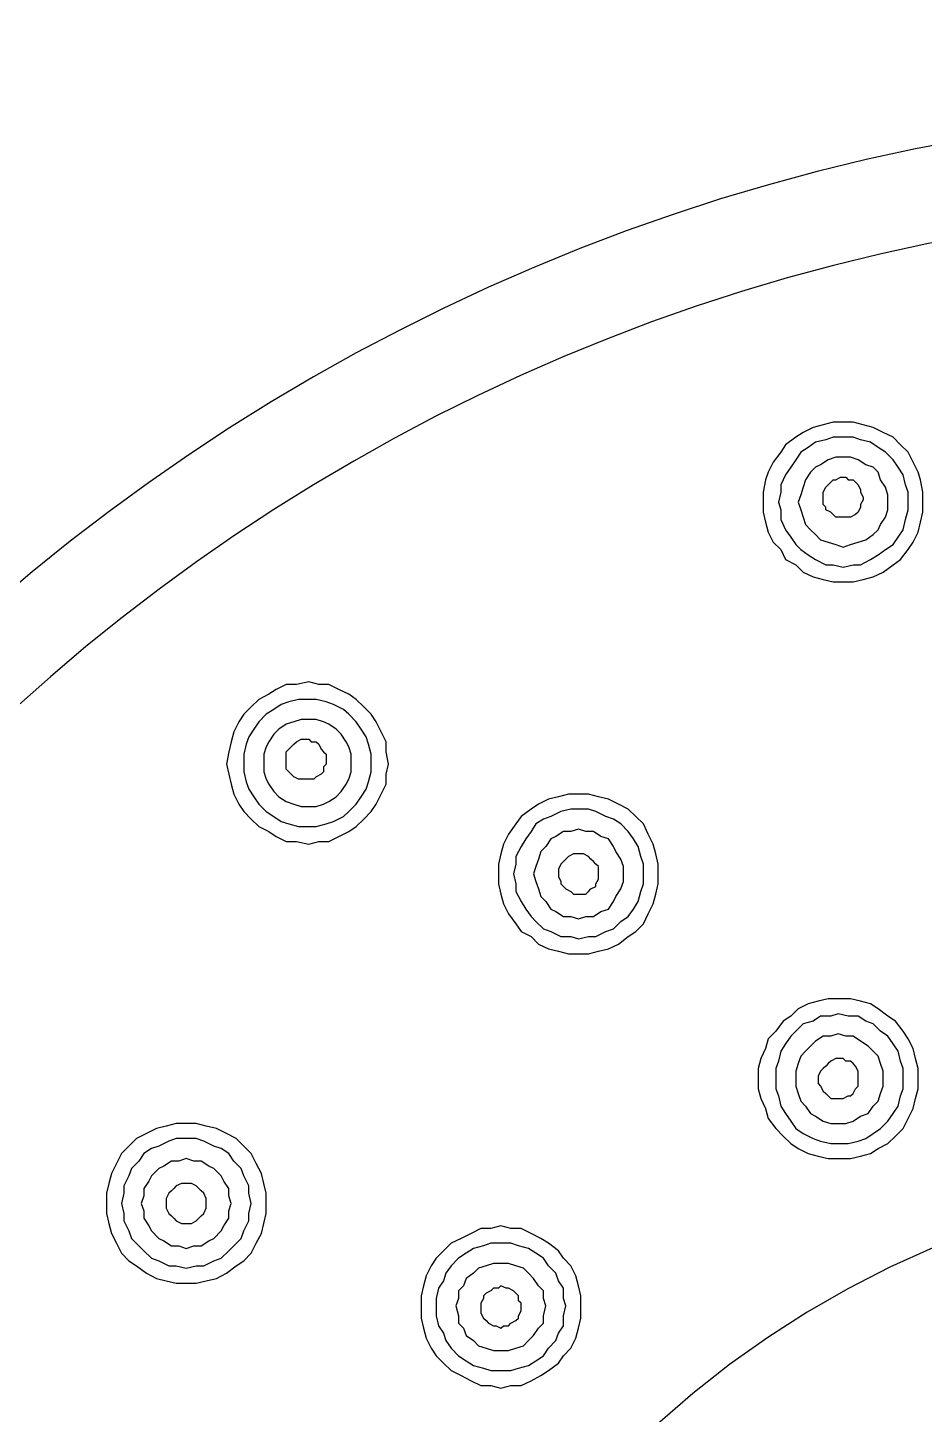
# Model space of a CAD drawing. Extents: x 468514 to 728049, y -74127 to 69080.
# Drawn here: x 555780.13 to 555799.34, y -68567.34 to -68537.65 of the extents above; entities that cross this region are included whole.
import ezdxf

# ---------------------------------------------------------------- set-up
doc = ezdxf.new("R2010")
doc.units = 0
doc.header["$LTSCALE"] = 500
doc.header["$MEASUREMENT"] = 0
doc.linetypes.add('HIDDEN2', pattern=[0.1875, 0.125, -0.0625])
for name, color, linetype in [('E 立面填充', 250, 'Continuous'), ('E 立面标注尺寸', 9, 'Continuous'), ('L-立面家具、洁具', 153, 'Continuous')]:
    doc.layers.add(name, color=color, linetype=linetype)
doc.styles.add('PDC DIM', font='PMingLiU-ExtB.ttf', dxfattribs={"width": 0.85})
doc.dimstyles.new('PDC-A2', dxfattribs={"dimscale": 0, "dimtxt": 2.5, "dimasz": 1, "dimexe": 1, "dimexo": 1, "dimgap": 0.7, "dimtad": 1, "dimdec": 0, "dimtxsty": 'PDC DIM', "dimblk": 'ARCHTICK', "dimcen": 1, "dimdle": 1, "dimclrd": 8, "dimclre": 8, "dimclrt": 9, "dimadec": 0, "dimazin": 0, "dimtfac": 1, "dimtdec": 0, "dimtix": 1, "dimtmove": 2, "dimatfit": 3, "dimldrblk": 'PDC A2 T R', "dimfxl": 10, "dimfxlon": 1, "dimarcsym": 0})

# ---------------------------------------------------------------- blocks, each defined once
blk = doc.blocks.new('A$C2F8A30B2')
at = {"linetype": 'HIDDEN2', "lineweight": -2, "ltscale": 20}
for p, q in [((95.295, 865.627), (95.51, 865.682)), ((95.51, 865.682), (95.725, 865.682)), ((95.725, 865.682), (95.939, 865.682)), ((95.939, 865.682), (96.152, 865.627)), ((94.492, 865.198), (94.653, 865.36)), ((94.653, 865.36), (94.865, 865.463)), ((94.865, 865.463), (95.08, 865.57)), ((95.08, 865.57), (95.295, 865.627)), ((95.35, 865.305), (95.51, 865.36)), ((95.51, 865.36), (95.725, 865.36)), ((95.725, 865.36), (95.939, 865.36)), ((95.939, 865.36), (96.097, 865.305)), ((96.152, 865.627), (96.365, 865.57)), ((96.365, 865.57), (96.577, 865.463)), ((96.577, 865.463), (96.74, 865.36)), ((96.74, 865.36), (96.955, 865.198)), ((94.332, 865.038), (94.492, 865.198)), ((94.815, 865.038), (94.975, 865.143)), ((94.975, 865.143), (95.135, 865.253)), ((95.135, 865.253), (95.35, 865.305)), ((96.097, 865.305), (96.312, 865.253)), ((96.312, 865.253), (96.472, 865.143)), ((96.472, 865.143), (96.632, 865.038)), ((96.955, 865.198), (97.06, 865.038)), ((94.118, 864.61), (94.225, 864.823)), ((94.225, 864.823), (94.332, 865.038)), ((94.547, 864.718), (94.653, 864.878)), ((94.653, 864.878), (94.815, 865.038)), ((95.08, 864.718), (95.24, 864.77)), ((95.24, 864.77), (95.402, 864.878)), ((95.402, 864.878), (95.565, 864.932)), ((95.565, 864.932), (95.725, 864.932)), ((95.725, 864.932), (95.882, 864.932)), ((95.882, 864.932), (96.043, 864.878)), ((96.043, 864.878), (96.205, 864.77)), ((96.205, 864.77), (96.312, 864.718)), ((96.632, 865.038), (96.74, 864.878)), ((96.74, 864.878), (96.847, 864.718)), ((97.06, 865.038), (97.222, 864.823)), ((97.222, 864.823), (97.327, 864.61)), ((94.065, 864.45), (94.118, 864.61)), ((94.385, 864.341), (94.44, 864.555)), ((94.44, 864.555), (94.547, 864.718)), ((94.92, 864.45), (94.975, 864.61)), ((94.975, 864.61), (95.08, 864.718)), ((95.668, 864.503), (95.615, 864.45)), ((95.779, 864.503), (95.668, 864.503)), ((95.882, 864.45), (95.779, 864.503)), ((96.312, 864.718), (96.42, 864.61)), ((96.42, 864.61), (96.529, 864.45)), ((96.847, 864.718), (96.955, 864.555)), ((96.955, 864.555), (97.06, 864.341)), ((97.327, 864.61), (97.384, 864.45)), ((94.012, 864.183), (94.065, 864.45)), ((94.012, 863.972), (94.012, 864.183)), ((94.332, 864.183), (94.385, 864.341)), ((94.332, 863.972), (94.332, 864.183)), ((94.762, 864.128), (94.815, 864.292)), ((94.815, 864.292), (94.92, 864.45)), ((95.35, 864.183), (95.295, 864.077)), ((95.402, 864.341), (95.35, 864.237)), ((95.35, 864.237), (95.35, 864.183)), ((95.455, 864.398), (95.402, 864.341)), ((95.51, 864.45), (95.455, 864.398)), ((95.615, 864.45), (95.51, 864.45)), ((95.939, 864.45), (95.882, 864.45)), ((95.99, 864.398), (95.939, 864.45)), ((96.043, 864.341), (95.99, 864.398)), ((96.097, 864.292), (96.043, 864.341)), ((96.152, 864.183), (96.097, 864.292)), ((96.152, 864.128), (96.152, 864.183)), ((96.529, 864.45), (96.577, 864.292)), ((96.577, 864.292), (96.632, 864.128)), ((97.06, 864.341), (97.06, 864.183)), ((97.06, 864.183), (97.112, 863.972)), ((97.384, 864.45), (97.437, 864.183)), ((97.437, 864.183), (97.437, 863.972)), ((94.012, 863.753), (94.012, 863.972)), ((94.012, 863.972), (94.012, 863.972)), ((94.332, 863.808), (94.332, 863.972)), ((94.332, 863.972), (94.332, 863.972)), ((94.762, 863.972), (94.762, 864.128)), ((94.762, 863.808), (94.762, 863.972)), ((94.762, 863.972), (94.762, 863.972)), ((95.295, 864.077), (95.295, 864.02)), ((95.295, 864.02), (95.35, 863.917)), ((95.35, 863.917), (95.35, 863.863)), ((95.35, 863.863), (95.402, 863.753)), ((96.097, 863.863), (96.152, 863.917)), ((96.097, 863.808), (96.097, 863.863)), ((96.152, 864.02), (96.152, 864.128)), ((96.152, 863.917), (96.152, 864.02)), ((96.632, 864.128), (96.687, 863.972)), ((96.687, 863.972), (96.632, 863.808)), ((97.112, 863.972), (97.06, 863.808)), ((97.437, 863.972), (97.437, 863.753)), ((94.065, 863.542), (94.012, 863.753)), ((94.385, 863.595), (94.332, 863.808)), ((94.44, 863.38), (94.385, 863.595)), ((94.815, 863.648), (94.762, 863.808)), ((94.92, 863.488), (94.815, 863.648)), ((95.402, 863.753), (95.455, 863.703)), ((95.455, 863.703), (95.565, 863.648)), ((95.565, 863.648), (95.615, 863.648)), ((95.615, 863.648), (95.725, 863.648)), ((95.725, 863.648), (95.779, 863.648)), ((95.779, 863.648), (95.882, 863.648)), ((95.882, 863.648), (95.939, 863.703)), ((95.939, 863.703), (95.99, 863.753)), ((95.99, 863.753), (96.097, 863.808)), ((96.577, 863.648), (96.529, 863.488)), ((96.632, 863.808), (96.577, 863.648)), ((97.06, 863.595), (96.955, 863.38)), ((97.06, 863.808), (97.06, 863.595)), ((97.437, 863.753), (97.384, 863.542)), ((94.118, 863.328), (94.065, 863.542)), ((94.225, 863.113), (94.118, 863.328)), ((94.547, 863.222), (94.44, 863.38)), ((94.975, 863.38), (94.92, 863.488)), ((95.08, 863.277), (94.975, 863.38)), ((95.24, 863.165), (95.08, 863.277)), ((96.312, 863.277), (96.205, 863.165)), ((96.42, 863.38), (96.312, 863.277)), ((96.529, 863.488), (96.42, 863.38)), ((96.955, 863.38), (96.847, 863.222)), ((97.327, 863.328), (97.222, 863.113)), ((97.384, 863.542), (97.327, 863.328)), ((94.332, 862.957), (94.225, 863.113)), ((94.653, 863.06), (94.547, 863.222)), ((94.815, 862.957), (94.653, 863.06)), ((95.402, 863.113), (95.24, 863.165)), ((95.565, 863.06), (95.402, 863.113)), ((95.725, 863.008), (95.565, 863.06)), ((95.882, 863.06), (95.725, 863.008)), ((96.043, 863.113), (95.882, 863.06)), ((96.205, 863.165), (96.043, 863.113)), ((96.74, 863.06), (96.632, 862.957)), ((96.847, 863.222), (96.74, 863.06)), ((97.222, 863.113), (97.06, 862.957)), ((94.492, 862.74), (94.332, 862.957)), ((94.653, 862.63), (94.492, 862.74)), ((94.975, 862.845), (94.815, 862.957)), ((95.135, 862.74), (94.975, 862.845)), ((95.35, 862.63), (95.135, 862.74)), ((96.312, 862.74), (96.097, 862.63)), ((96.472, 862.845), (96.312, 862.74)), ((96.632, 862.957), (96.472, 862.845)), ((96.955, 862.74), (96.74, 862.63)), ((97.06, 862.957), (96.955, 862.74)), ((94.865, 862.473), (94.653, 862.63)), ((95.08, 862.367), (94.865, 862.473)), ((95.51, 862.63), (95.35, 862.63)), ((95.725, 862.58), (95.51, 862.63)), ((95.939, 862.63), (95.725, 862.58)), ((96.097, 862.63), (95.939, 862.63)), ((96.577, 862.473), (96.365, 862.367)), ((96.74, 862.63), (96.577, 862.473)), ((95.295, 862.313), (95.08, 862.367)), ((95.51, 862.26), (95.295, 862.313)), ((95.725, 862.26), (95.51, 862.26)), ((95.939, 862.26), (95.725, 862.26)), ((96.152, 862.313), (95.939, 862.26)), ((96.365, 862.367), (96.152, 862.313)), ((106.533, 859.96), (106.746, 860.067)), ((106.746, 860.067), (106.961, 860.067)), ((106.961, 860.067), (107.176, 860.122)), ((107.176, 860.122), (107.441, 860.067)), ((107.441, 860.067), (107.656, 860.067)), ((107.656, 860.067), (107.871, 859.96)), ((105.998, 859.589), (106.158, 859.745)), ((106.158, 859.745), (106.318, 859.857)), ((106.318, 859.857), (106.533, 859.96)), ((106.803, 859.693), (107.016, 859.745)), ((107.016, 859.745), (107.176, 859.745)), ((107.176, 859.745), (107.393, 859.745)), ((107.393, 859.745), (107.605, 859.693)), ((107.871, 859.96), (108.033, 859.857)), ((108.033, 859.857), (108.248, 859.745)), ((108.248, 859.745), (108.406, 859.589)), ((105.731, 859.267), (105.841, 859.427)), ((105.841, 859.427), (105.998, 859.589)), ((106.158, 859.267), (106.318, 859.427)), ((106.318, 859.427), (106.428, 859.53)), ((106.428, 859.53), (106.643, 859.638)), ((106.643, 859.638), (106.803, 859.693)), ((107.605, 859.693), (107.765, 859.638)), ((107.765, 859.638), (107.923, 859.53)), ((107.923, 859.53), (108.086, 859.427)), ((108.086, 859.427), (108.248, 859.267)), ((108.406, 859.589), (108.568, 859.427)), ((108.568, 859.427), (108.673, 859.267)), ((105.626, 859.052), (105.731, 859.267)), ((105.944, 858.943), (106.051, 859.107)), ((106.051, 859.107), (106.158, 859.267)), ((106.481, 858.998), (106.588, 859.107)), ((106.588, 859.107), (106.746, 859.212)), ((106.746, 859.212), (106.858, 859.267)), ((106.858, 859.267), (107.016, 859.315)), ((107.016, 859.315), (107.176, 859.315)), ((107.176, 859.315), (107.336, 859.315)), ((107.336, 859.315), (107.498, 859.267)), ((107.498, 859.267), (107.656, 859.212)), ((107.656, 859.212), (107.818, 859.107)), ((107.818, 859.107), (107.923, 858.998)), ((108.248, 859.267), (108.353, 859.107)), ((108.353, 859.107), (108.46, 858.943)), ((108.673, 859.267), (108.783, 859.052)), ((105.516, 858.84), (105.626, 859.052)), ((105.516, 858.625), (105.516, 858.84)), ((105.893, 858.785), (105.944, 858.943)), ((106.318, 858.732), (106.373, 858.84)), ((106.373, 858.84), (106.481, 858.998)), ((107.016, 858.84), (106.961, 858.785)), ((107.121, 858.84), (107.016, 858.84)), ((107.176, 858.892), (107.121, 858.84)), ((107.283, 858.892), (107.176, 858.892)), ((107.336, 858.892), (107.283, 858.892)), ((107.441, 858.84), (107.336, 858.892)), ((107.498, 858.785), (107.441, 858.84)), ((107.923, 858.998), (108.033, 858.84)), ((108.033, 858.84), (108.086, 858.732)), ((108.46, 858.943), (108.515, 858.785)), ((108.783, 859.052), (108.835, 858.84)), ((108.835, 858.84), (108.888, 858.625)), ((105.463, 858.355), (105.516, 858.625)), ((105.841, 858.57), (105.893, 858.785)), ((105.841, 858.355), (105.841, 858.57)), ((106.266, 858.57), (106.318, 858.732)), ((106.266, 858.355), (106.266, 858.57)), ((106.858, 858.625), (106.803, 858.57)), ((106.803, 858.57), (106.803, 858.467)), ((106.906, 858.677), (106.858, 858.625)), ((106.961, 858.785), (106.906, 858.677)), ((107.551, 858.732), (107.498, 858.785)), ((107.605, 858.677), (107.551, 858.732)), ((107.656, 858.625), (107.605, 858.677)), ((107.656, 858.517), (107.656, 858.625)), ((107.656, 858.412), (107.656, 858.517)), ((108.086, 858.732), (108.138, 858.57)), ((108.138, 858.57), (108.138, 858.355)), ((108.515, 858.785), (108.568, 858.57)), ((108.568, 858.57), (108.568, 858.355)), ((108.888, 858.625), (108.941, 858.355)), ((105.516, 858.145), (105.463, 858.355)), ((105.463, 858.355), (105.463, 858.355)), ((105.841, 858.197), (105.841, 858.355)), ((105.841, 858.355), (105.841, 858.355)), ((106.266, 858.197), (106.266, 858.355)), ((106.266, 858.355), (106.266, 858.355)), ((106.803, 858.467), (106.803, 858.355)), ((106.803, 858.355), (106.858, 858.303)), ((106.858, 858.303), (106.858, 858.197)), ((107.605, 858.197), (107.656, 858.252)), ((107.656, 858.355), (107.656, 858.412)), ((107.656, 858.252), (107.656, 858.355)), ((108.138, 858.355), (108.138, 858.197)), ((108.568, 858.355), (108.568, 858.197)), ((108.941, 858.355), (108.888, 858.145)), ((105.516, 857.928), (105.516, 858.145)), ((105.626, 857.717), (105.516, 857.928)), ((105.893, 857.982), (105.841, 858.197)), ((105.944, 857.822), (105.893, 857.982)), ((106.318, 858.037), (106.266, 858.197)), ((106.373, 857.928), (106.318, 858.037)), ((106.481, 857.77), (106.373, 857.928)), ((106.858, 858.197), (106.906, 858.145)), ((106.906, 858.145), (107.016, 858.09)), ((107.016, 858.09), (107.068, 858.037)), ((107.068, 858.037), (107.121, 858.037)), ((107.121, 858.037), (107.231, 858.037)), ((107.231, 858.037), (107.336, 858.037)), ((107.336, 858.037), (107.393, 858.037)), ((107.393, 858.037), (107.498, 858.09)), ((107.498, 858.09), (107.551, 858.145)), ((107.551, 858.145), (107.605, 858.197)), ((108.033, 857.928), (107.923, 857.77)), ((108.086, 858.037), (108.033, 857.928)), ((108.138, 858.197), (108.086, 858.037)), ((108.515, 857.982), (108.46, 857.822)), ((108.568, 858.197), (108.515, 857.982)), ((108.835, 857.928), (108.783, 857.717)), ((108.888, 858.145), (108.835, 857.928)), ((100.754, 857.608), (100.967, 857.662)), ((100.967, 857.662), (101.182, 857.717)), ((101.182, 857.717), (101.396, 857.717)), ((101.396, 857.717), (101.611, 857.717)), ((101.611, 857.717), (101.824, 857.662)), ((101.824, 857.662), (102.039, 857.608)), ((105.731, 857.502), (105.626, 857.717)), ((106.051, 857.662), (105.944, 857.822)), ((106.158, 857.502), (106.051, 857.662)), ((106.588, 857.662), (106.481, 857.77)), ((106.746, 857.557), (106.588, 857.662)), ((107.818, 857.662), (107.656, 857.557)), ((107.923, 857.77), (107.818, 857.662)), ((108.353, 857.662), (108.248, 857.502)), ((108.46, 857.822), (108.353, 857.662)), ((108.783, 857.717), (108.673, 857.502)), ((100.164, 857.235), (100.327, 857.395)), ((100.327, 857.395), (100.539, 857.502)), ((100.539, 857.502), (100.754, 857.608)), ((100.809, 857.235), (101.022, 857.342)), ((101.022, 857.342), (101.182, 857.395)), ((101.182, 857.395), (101.396, 857.395)), ((101.396, 857.395), (101.557, 857.395)), ((101.557, 857.395), (101.771, 857.342)), ((101.771, 857.342), (101.986, 857.235)), ((102.039, 857.608), (102.254, 857.502)), ((102.254, 857.502), (102.412, 857.395)), ((102.412, 857.395), (102.626, 857.235)), ((105.841, 857.342), (105.731, 857.502)), ((105.998, 857.18), (105.841, 857.342)), ((106.318, 857.342), (106.158, 857.502)), ((106.428, 857.235), (106.318, 857.342)), ((106.858, 857.502), (106.746, 857.557)), ((107.016, 857.45), (106.858, 857.502)), ((107.176, 857.45), (107.016, 857.45)), ((107.336, 857.45), (107.176, 857.45)), ((107.498, 857.502), (107.336, 857.45)), ((107.656, 857.557), (107.498, 857.502)), ((108.086, 857.342), (107.923, 857.235)), ((108.248, 857.502), (108.086, 857.342)), ((108.568, 857.342), (108.406, 857.18)), ((108.673, 857.502), (108.568, 857.342)), ((99.899, 856.86), (100.002, 857.077)), ((100.002, 857.077), (100.164, 857.235)), ((100.327, 856.913), (100.489, 857.077)), ((100.489, 857.077), (100.647, 857.18)), ((100.647, 857.18), (100.809, 857.235)), ((101.986, 857.235), (102.146, 857.18)), ((102.146, 857.18), (102.306, 857.077)), ((102.306, 857.077), (102.412, 856.913)), ((102.626, 857.235), (102.736, 857.077)), ((102.736, 857.077), (102.896, 856.86)), ((106.158, 857.022), (105.998, 857.18)), ((106.643, 857.127), (106.428, 857.235)), ((106.803, 857.077), (106.643, 857.127)), ((107.016, 857.022), (106.803, 857.077)), ((107.605, 857.077), (107.393, 857.022)), ((107.765, 857.127), (107.605, 857.077)), ((107.923, 857.235), (107.765, 857.127)), ((108.406, 857.18), (108.248, 857.022)), ((99.792, 856.645), (99.899, 856.86)), ((100.114, 856.592), (100.217, 856.757)), ((100.217, 856.757), (100.327, 856.913)), ((100.647, 856.592), (100.754, 856.757)), ((100.754, 856.757), (100.914, 856.807)), ((100.914, 856.807), (101.074, 856.913)), ((101.074, 856.913), (101.236, 856.913)), ((101.236, 856.913), (101.396, 856.967)), ((101.396, 856.967), (101.557, 856.913)), ((101.557, 856.913), (101.719, 856.913)), ((101.719, 856.913), (101.877, 856.807)), ((101.877, 856.807), (101.986, 856.757)), ((101.986, 856.757), (102.091, 856.592)), ((102.412, 856.913), (102.521, 856.757)), ((102.521, 856.757), (102.626, 856.592)), ((102.896, 856.86), (103.001, 856.645)), ((106.318, 856.913), (106.158, 857.022)), ((106.533, 856.807), (106.318, 856.913)), ((106.746, 856.7), (106.533, 856.807)), ((107.176, 857.022), (107.016, 857.022)), ((107.393, 857.022), (107.176, 857.022)), ((107.871, 856.807), (107.656, 856.7)), ((108.033, 856.913), (107.871, 856.807)), ((108.248, 857.022), (108.033, 856.913)), ((99.684, 856.218), (99.739, 856.435)), ((99.739, 856.435), (99.792, 856.645)), ((100.059, 856.38), (100.114, 856.592)), ((100.489, 856.327), (100.594, 856.487)), ((100.594, 856.487), (100.647, 856.592)), ((101.182, 856.38), (101.289, 856.435)), ((101.289, 856.435), (101.344, 856.435)), ((101.344, 856.435), (101.449, 856.435)), ((101.449, 856.435), (101.504, 856.435)), ((101.504, 856.435), (101.611, 856.38)), ((102.091, 856.592), (102.199, 856.487)), ((102.199, 856.487), (102.254, 856.327)), ((102.626, 856.592), (102.736, 856.38)), ((103.001, 856.645), (103.056, 856.435)), ((103.056, 856.435), (103.109, 856.218)), ((106.961, 856.7), (106.746, 856.7)), ((107.176, 856.645), (106.961, 856.7)), ((107.441, 856.7), (107.176, 856.645)), ((107.656, 856.7), (107.441, 856.7)), ((99.684, 856.007), (99.684, 856.218)), ((100.002, 856.218), (100.059, 856.38)), ((100.002, 856.007), (100.002, 856.218)), ((100.432, 856.165), (100.489, 856.327)), ((100.432, 856.007), (100.432, 856.165)), ((100.967, 856.165), (101.022, 856.218)), ((100.967, 856.06), (100.967, 856.165)), ((101.022, 856.218), (101.074, 856.275)), ((101.074, 856.275), (101.129, 856.327)), ((101.129, 856.327), (101.182, 856.38)), ((101.611, 856.38), (101.664, 856.327)), ((101.664, 856.327), (101.719, 856.275)), ((101.719, 856.275), (101.771, 856.218)), ((101.771, 856.218), (101.824, 856.112)), ((102.254, 856.327), (102.306, 856.165)), ((102.306, 856.165), (102.361, 856.007)), ((102.736, 856.38), (102.736, 856.218)), ((102.736, 856.218), (102.786, 856.007)), ((103.109, 856.218), (103.109, 856.007)), ((99.684, 855.792), (99.684, 856.007)), ((99.684, 856.007), (99.684, 856.007)), ((100.002, 855.792), (100.002, 856.007)), ((100.002, 856.007), (100.002, 856.007)), ((100.432, 855.845), (100.432, 856.007)), ((100.432, 856.007), (100.432, 856.007)), ((100.489, 855.685), (100.432, 855.845)), ((100.967, 856.007), (100.967, 856.06)), ((100.967, 855.897), (100.967, 856.007)), ((101.022, 855.792), (100.967, 855.897)), ((101.824, 855.952), (101.771, 855.845)), ((101.771, 855.845), (101.771, 855.792)), ((101.824, 856.112), (101.824, 856.06)), ((101.824, 856.06), (101.824, 855.952)), ((102.306, 855.845), (102.254, 855.685)), ((102.361, 856.007), (102.306, 855.845)), ((102.786, 856.007), (102.736, 855.792)), ((103.109, 856.007), (103.109, 855.792)), ((99.739, 855.577), (99.684, 855.792)), ((99.792, 855.367), (99.739, 855.577)), ((100.059, 855.632), (100.002, 855.792)), ((100.114, 855.417), (100.059, 855.632)), ((100.594, 855.525), (100.489, 855.685)), ((101.022, 855.74), (101.022, 855.792)), ((101.129, 855.685), (101.022, 855.74)), ((101.182, 855.632), (101.129, 855.685)), ((101.236, 855.577), (101.182, 855.632)), ((101.344, 855.577), (101.236, 855.577)), ((101.396, 855.577), (101.344, 855.577)), ((101.504, 855.577), (101.396, 855.577)), ((101.557, 855.632), (101.504, 855.577)), ((101.664, 855.685), (101.557, 855.632)), ((101.719, 855.74), (101.664, 855.685)), ((101.771, 855.792), (101.719, 855.74)), ((102.254, 855.685), (102.199, 855.525)), ((102.736, 855.632), (102.626, 855.417)), ((102.736, 855.792), (102.736, 855.632)), ((103.056, 855.577), (103.001, 855.367)), ((103.109, 855.792), (103.056, 855.577)), ((99.899, 855.152), (99.792, 855.367)), ((100.217, 855.255), (100.114, 855.417)), ((100.327, 855.097), (100.217, 855.255)), ((100.647, 855.417), (100.594, 855.525)), ((100.754, 855.255), (100.647, 855.417)), ((100.914, 855.202), (100.754, 855.255)), ((101.986, 855.255), (101.877, 855.202)), ((102.091, 855.417), (101.986, 855.255)), ((102.199, 855.525), (102.091, 855.417)), ((102.521, 855.255), (102.412, 855.097)), ((102.626, 855.417), (102.521, 855.255)), ((103.001, 855.367), (102.896, 855.152)), ((100.002, 854.937), (99.899, 855.152)), ((100.489, 854.99), (100.327, 855.097)), ((100.647, 854.828), (100.489, 854.99)), ((101.074, 855.097), (100.914, 855.202)), ((101.236, 855.097), (101.074, 855.097)), ((101.396, 855.047), (101.236, 855.097)), ((101.557, 855.097), (101.396, 855.047)), ((101.719, 855.097), (101.557, 855.097)), ((101.877, 855.202), (101.719, 855.097)), ((102.306, 854.99), (102.146, 854.828)), ((102.412, 855.097), (102.306, 854.99)), ((102.896, 855.152), (102.736, 854.937)), ((100.164, 854.777), (100.002, 854.937)), ((100.327, 854.67), (100.164, 854.777)), ((100.539, 854.505), (100.327, 854.67)), ((100.809, 854.777), (100.647, 854.828)), ((101.022, 854.67), (100.809, 854.777)), ((101.182, 854.67), (101.022, 854.67)), ((101.396, 854.617), (101.182, 854.67)), ((101.557, 854.67), (101.396, 854.617)), ((101.771, 854.67), (101.557, 854.67)), ((101.986, 854.777), (101.771, 854.67)), ((102.146, 854.828), (101.986, 854.777)), ((102.412, 854.67), (102.254, 854.505)), ((102.626, 854.777), (102.412, 854.67)), ((102.736, 854.937), (102.626, 854.777)), ((100.754, 854.402), (100.539, 854.505)), ((100.967, 854.35), (100.754, 854.402)), ((102.039, 854.402), (101.824, 854.35)), ((102.254, 854.505), (102.039, 854.402)), ((101.182, 854.295), (100.967, 854.35)), ((101.396, 854.295), (101.182, 854.295)), ((101.611, 854.295), (101.396, 854.295)), ((101.824, 854.35), (101.611, 854.295)), ((94.975, 853.117), (95.135, 853.227)), ((95.135, 853.227), (95.35, 853.28)), ((95.35, 853.28), (95.565, 853.334)), ((95.565, 853.334), (95.83, 853.334)), ((95.83, 853.334), (96.043, 853.334)), ((96.043, 853.334), (96.257, 853.28)), ((96.257, 853.28), (96.472, 853.227)), ((96.472, 853.227), (96.687, 853.117)), ((94.6, 852.852), (94.762, 852.96)), ((94.762, 852.96), (94.975, 853.117)), ((95.24, 852.852), (95.402, 852.96)), ((95.402, 852.96), (95.615, 852.96)), ((95.615, 852.96), (95.83, 853.012)), ((95.83, 853.012), (95.99, 852.96)), ((95.99, 852.96), (96.205, 852.96)), ((96.205, 852.96), (96.365, 852.852)), ((96.687, 853.117), (96.847, 852.96)), ((96.847, 852.96), (97.007, 852.852)), ((94.332, 852.477), (94.44, 852.639)), ((94.44, 852.639), (94.6, 852.852)), ((94.762, 852.53), (94.92, 852.639)), ((94.92, 852.639), (95.08, 852.797)), ((95.08, 852.797), (95.24, 852.852)), ((95.668, 852.53), (95.83, 852.585)), ((95.83, 852.585), (95.99, 852.53)), ((96.365, 852.852), (96.577, 852.797)), ((96.577, 852.797), (96.74, 852.639)), ((96.74, 852.639), (96.847, 852.53)), ((97.007, 852.852), (97.169, 852.639)), ((97.169, 852.639), (97.327, 852.477)), ((94.225, 852.267), (94.332, 852.477)), ((94.547, 852.212), (94.653, 852.37)), ((94.653, 852.37), (94.762, 852.53)), ((95.08, 852.212), (95.187, 852.317)), ((95.187, 852.317), (95.35, 852.425)), ((95.35, 852.425), (95.51, 852.53)), ((95.51, 852.53), (95.668, 852.53)), ((95.99, 852.53), (96.152, 852.53)), ((96.152, 852.53), (96.312, 852.425)), ((96.312, 852.425), (96.42, 852.317)), ((96.42, 852.317), (96.529, 852.212)), ((96.847, 852.53), (96.955, 852.37)), ((96.955, 852.37), (97.06, 852.212)), ((97.327, 852.477), (97.384, 852.267)), ((94.118, 851.837), (94.17, 852.052)), ((94.17, 852.052), (94.225, 852.267)), ((94.44, 851.837), (94.492, 851.997)), ((94.492, 851.997), (94.547, 852.212)), ((94.92, 851.947), (94.975, 852.102)), ((94.975, 852.102), (95.08, 852.212)), ((95.51, 851.947), (95.565, 851.997)), ((95.565, 851.997), (95.668, 851.997)), ((95.668, 851.997), (95.725, 852.052)), ((95.725, 852.052), (95.83, 852.052)), ((95.83, 852.052), (95.882, 852.052)), ((95.882, 852.052), (95.99, 851.997)), ((95.99, 851.997), (96.043, 851.947)), ((96.529, 852.212), (96.632, 852.102)), ((96.632, 852.102), (96.687, 851.947)), ((97.06, 852.212), (97.112, 851.997)), ((97.112, 851.997), (97.169, 851.837)), ((97.384, 852.267), (97.49, 852.052)), ((97.49, 852.052), (97.542, 851.837)), ((94.118, 851.624), (94.118, 851.837)), ((94.44, 851.624), (94.44, 851.837)), ((94.865, 851.782), (94.92, 851.947)), ((94.865, 851.624), (94.865, 851.782)), ((95.402, 851.782), (95.455, 851.89)), ((95.402, 851.727), (95.402, 851.782)), ((95.402, 851.624), (95.402, 851.727)), ((95.455, 851.89), (95.51, 851.947)), ((96.043, 851.947), (96.097, 851.89)), ((96.097, 851.89), (96.152, 851.837)), ((96.152, 851.837), (96.205, 851.782)), ((96.205, 851.782), (96.257, 851.675)), ((96.687, 851.947), (96.74, 851.782)), ((96.74, 851.782), (96.74, 851.624)), ((97.169, 851.837), (97.169, 851.624)), ((97.542, 851.837), (97.542, 851.624)), ((94.118, 851.407), (94.118, 851.624)), ((94.118, 851.624), (94.118, 851.624)), ((94.17, 851.197), (94.118, 851.407)), ((94.44, 851.407), (94.44, 851.624)), ((94.44, 851.624), (94.44, 851.624)), ((94.492, 851.252), (94.44, 851.407)), ((94.865, 851.464), (94.865, 851.624)), ((94.865, 851.624), (94.865, 851.624)), ((94.92, 851.302), (94.865, 851.464)), ((95.402, 851.517), (95.402, 851.624)), ((95.402, 851.464), (95.402, 851.517)), ((95.455, 851.407), (95.402, 851.464)), ((95.51, 851.302), (95.455, 851.407)), ((96.205, 851.464), (96.152, 851.355)), ((96.257, 851.517), (96.205, 851.464)), ((96.257, 851.675), (96.257, 851.624)), ((96.257, 851.624), (96.257, 851.517)), ((96.74, 851.464), (96.687, 851.302)), ((96.74, 851.624), (96.74, 851.464)), ((97.169, 851.407), (97.112, 851.252)), ((97.169, 851.624), (97.169, 851.407)), ((97.542, 851.407), (97.49, 851.197)), ((97.542, 851.624), (97.542, 851.407)), ((94.225, 850.982), (94.17, 851.197)), ((94.547, 851.035), (94.492, 851.252)), ((94.975, 851.142), (94.92, 851.302)), ((95.08, 851.035), (94.975, 851.142)), ((95.565, 851.252), (95.51, 851.302)), ((95.615, 851.252), (95.565, 851.252)), ((95.725, 851.197), (95.615, 851.252)), ((95.779, 851.197), (95.725, 851.197)), ((95.882, 851.197), (95.779, 851.197)), ((95.99, 851.197), (95.882, 851.197)), ((96.043, 851.252), (95.99, 851.197)), ((96.097, 851.302), (96.043, 851.252)), ((96.152, 851.355), (96.097, 851.302)), ((96.632, 851.142), (96.529, 851.035)), ((96.687, 851.302), (96.632, 851.142)), ((97.112, 851.252), (97.06, 851.035)), ((97.49, 851.197), (97.384, 850.982)), ((94.332, 850.767), (94.225, 850.982)), ((94.653, 850.877), (94.547, 851.035)), ((94.762, 850.715), (94.653, 850.877)), ((95.187, 850.877), (95.08, 851.035)), ((95.35, 850.82), (95.187, 850.877)), ((95.51, 850.715), (95.35, 850.82)), ((96.312, 850.82), (96.152, 850.715)), ((96.42, 850.877), (96.312, 850.82)), ((96.529, 851.035), (96.42, 850.877)), ((96.955, 850.877), (96.847, 850.715)), ((97.06, 851.035), (96.955, 850.877)), ((97.384, 850.982), (97.327, 850.767)), ((94.44, 850.557), (94.332, 850.767)), ((94.6, 850.392), (94.44, 850.557)), ((94.92, 850.557), (94.762, 850.715)), ((95.08, 850.445), (94.92, 850.557)), ((95.668, 850.66), (95.51, 850.715)), ((95.83, 850.66), (95.668, 850.66)), ((95.99, 850.66), (95.83, 850.66)), ((96.152, 850.715), (95.99, 850.66)), ((96.74, 850.557), (96.577, 850.445)), ((96.847, 850.715), (96.74, 850.557)), ((97.169, 850.557), (97.007, 850.392)), ((97.327, 850.767), (97.169, 850.557)), ((108.941, 850.445), (109.155, 850.557)), ((109.155, 850.557), (109.37, 850.607)), ((109.37, 850.607), (109.585, 850.66)), ((109.585, 850.66), (109.8, 850.66)), ((109.8, 850.66), (110.013, 850.66)), ((110.013, 850.66), (110.228, 850.607)), ((110.228, 850.607), (110.44, 850.557)), ((110.44, 850.557), (110.655, 850.445)), ((94.762, 850.234), (94.6, 850.392)), ((94.975, 850.127), (94.762, 850.234)), ((95.24, 850.342), (95.08, 850.445)), ((95.402, 850.287), (95.24, 850.342)), ((95.615, 850.234), (95.402, 850.287)), ((95.83, 850.234), (95.615, 850.234)), ((95.99, 850.234), (95.83, 850.234)), ((96.205, 850.287), (95.99, 850.234)), ((96.365, 850.342), (96.205, 850.287)), ((96.577, 850.445), (96.365, 850.342)), ((96.847, 850.234), (96.687, 850.127)), ((97.007, 850.392), (96.847, 850.234)), ((108.568, 850.18), (108.73, 850.342)), ((108.73, 850.342), (108.941, 850.445)), ((109.21, 850.18), (109.423, 850.287)), ((109.423, 850.287), (109.585, 850.342)), ((109.585, 850.342), (109.8, 850.342)), ((109.8, 850.342), (110.013, 850.342)), ((110.013, 850.342), (110.175, 850.287)), ((110.175, 850.287), (110.388, 850.18)), ((110.655, 850.445), (110.868, 850.342)), ((110.868, 850.342), (111.028, 850.18)), ((95.135, 850.017), (94.975, 850.127)), ((95.35, 849.965), (95.135, 850.017)), ((95.565, 849.912), (95.35, 849.965)), ((95.83, 849.912), (95.565, 849.912)), ((96.043, 849.912), (95.83, 849.912)), ((96.257, 849.965), (96.043, 849.912)), ((96.472, 850.017), (96.257, 849.965)), ((96.687, 850.127), (96.472, 850.017)), ((108.3, 849.807), (108.406, 850.017)), ((108.406, 850.017), (108.568, 850.18)), ((108.783, 849.859), (108.888, 850.017)), ((108.888, 850.017), (109.05, 850.127)), ((109.05, 850.127), (109.21, 850.18)), ((109.638, 849.859), (109.8, 849.912)), ((109.8, 849.912), (109.96, 849.859)), ((110.388, 850.18), (110.548, 850.127)), ((110.548, 850.127), (110.708, 850.017)), ((110.708, 850.017), (110.813, 849.859)), ((111.028, 850.18), (111.19, 850.017)), ((111.19, 850.017), (111.295, 849.807)), ((108.191, 849.592), (108.3, 849.807)), ((108.568, 849.542), (108.621, 849.697)), ((108.621, 849.697), (108.783, 849.859)), ((109.05, 849.542), (109.21, 849.697)), ((109.21, 849.697), (109.316, 849.75)), ((109.316, 849.75), (109.478, 849.859)), ((109.478, 849.859), (109.638, 849.859)), ((109.96, 849.859), (110.118, 849.859)), ((110.118, 849.859), (110.278, 849.75)), ((110.278, 849.75), (110.388, 849.697)), ((110.388, 849.697), (110.548, 849.542)), ((110.813, 849.859), (110.977, 849.697)), ((110.977, 849.697), (111.028, 849.542)), ((111.295, 849.807), (111.403, 849.592)), ((108.086, 849.167), (108.138, 849.377)), ((108.138, 849.377), (108.191, 849.592)), ((108.46, 849.325), (108.568, 849.542)), ((108.46, 849.167), (108.46, 849.325)), ((108.888, 849.27), (108.995, 849.43)), ((108.995, 849.43), (109.05, 849.542)), ((109.53, 849.27), (109.585, 849.325)), ((109.585, 849.325), (109.69, 849.377)), ((109.69, 849.377), (109.745, 849.377)), ((109.745, 849.377), (109.853, 849.377)), ((109.853, 849.377), (109.905, 849.377)), ((109.905, 849.377), (110.013, 849.325)), ((110.013, 849.325), (110.063, 849.27)), ((110.548, 849.542), (110.603, 849.43)), ((110.603, 849.43), (110.708, 849.27)), ((111.028, 849.542), (111.14, 849.325)), ((111.14, 849.325), (111.14, 849.167)), ((111.403, 849.592), (111.458, 849.377)), ((111.458, 849.377), (111.51, 849.167)), ((108.086, 848.952), (108.086, 849.167)), ((108.406, 848.952), (108.46, 849.167)), ((108.835, 848.952), (108.888, 849.112)), ((108.888, 849.112), (108.888, 849.27)), ((109.37, 849.057), (109.423, 849.167)), ((109.37, 849.002), (109.37, 849.057)), ((109.423, 849.167), (109.478, 849.219)), ((109.478, 849.219), (109.53, 849.27)), ((110.063, 849.27), (110.118, 849.219)), ((110.118, 849.219), (110.175, 849.167)), ((110.175, 849.167), (110.228, 849.057)), ((110.228, 849.057), (110.228, 849.002)), ((110.708, 849.27), (110.708, 849.112)), ((110.708, 849.112), (110.763, 848.952)), ((111.14, 849.167), (111.19, 848.952)), ((111.51, 849.167), (111.51, 848.952)), ((108.086, 848.737), (108.086, 848.952)), ((108.086, 848.952), (108.086, 848.952)), ((108.138, 848.524), (108.086, 848.737)), ((108.46, 848.737), (108.406, 848.952)), ((108.406, 848.952), (108.406, 848.952)), ((108.46, 848.577), (108.46, 848.737)), ((108.888, 848.79), (108.835, 848.952)), ((108.835, 848.952), (108.835, 848.952)), ((108.888, 848.632), (108.888, 848.79)), ((109.37, 848.897), (109.37, 849.002)), ((109.37, 848.847), (109.37, 848.897)), ((109.423, 848.737), (109.37, 848.847)), ((109.478, 848.682), (109.423, 848.737)), ((110.175, 848.737), (110.118, 848.682)), ((110.228, 848.847), (110.175, 848.737)), ((110.228, 849.002), (110.228, 848.897)), ((110.228, 848.897), (110.228, 848.847)), ((110.763, 848.952), (110.708, 848.79)), ((110.708, 848.79), (110.708, 848.632)), ((111.19, 848.952), (111.14, 848.737)), ((111.14, 848.737), (111.14, 848.577)), ((111.51, 848.737), (111.458, 848.524)), ((111.51, 848.952), (111.51, 848.737)), ((102.412, 848.307), (102.626, 848.417)), ((102.626, 848.417), (102.841, 848.417)), ((102.841, 848.417), (103.056, 848.469)), ((103.056, 848.469), (103.271, 848.417)), ((103.271, 848.417), (103.486, 848.417)), ((103.486, 848.417), (103.696, 848.307)), ((108.191, 848.307), (108.138, 848.524)), ((108.568, 848.364), (108.46, 848.577)), ((108.995, 848.469), (108.888, 848.632)), ((109.05, 848.364), (108.995, 848.469)), ((109.53, 848.632), (109.478, 848.682)), ((109.585, 848.577), (109.53, 848.632)), ((109.69, 848.524), (109.585, 848.577)), ((109.745, 848.524), (109.69, 848.524)), ((109.853, 848.524), (109.745, 848.524)), ((109.905, 848.524), (109.853, 848.524)), ((110.013, 848.577), (109.905, 848.524)), ((110.063, 848.632), (110.013, 848.577)), ((110.118, 848.682), (110.063, 848.632)), ((110.603, 848.469), (110.548, 848.364)), ((110.708, 848.632), (110.603, 848.469)), ((111.14, 848.577), (111.028, 848.364)), ((111.458, 848.524), (111.403, 848.307)), ((102.039, 848.097), (102.199, 848.202)), ((102.199, 848.202), (102.412, 848.307)), ((103.696, 848.307), (103.911, 848.202)), ((103.911, 848.202), (104.126, 848.097)), ((108.3, 848.097), (108.191, 848.307)), ((108.621, 848.202), (108.568, 848.364)), ((108.783, 848.04), (108.621, 848.202)), ((109.21, 848.202), (109.05, 848.364)), ((109.316, 848.149), (109.21, 848.202)), ((109.478, 848.04), (109.316, 848.149)), ((110.278, 848.149), (110.118, 848.04)), ((110.388, 848.202), (110.278, 848.149)), ((110.548, 848.364), (110.388, 848.202)), ((110.977, 848.202), (110.813, 848.04)), ((111.028, 848.364), (110.977, 848.202)), ((111.403, 848.307), (111.295, 848.097)), ((101.719, 847.777), (101.824, 847.934)), ((101.824, 847.934), (102.039, 848.097)), ((102.146, 847.777), (102.306, 847.882)), ((102.306, 847.882), (102.469, 847.987)), ((102.469, 847.987), (102.681, 848.04)), ((102.681, 848.04), (102.841, 848.097)), ((102.841, 848.097), (103.056, 848.097)), ((103.056, 848.097), (103.271, 848.097)), ((103.271, 848.097), (103.431, 848.04)), ((103.431, 848.04), (103.644, 847.987)), ((103.644, 847.987), (103.804, 847.882)), ((103.804, 847.882), (103.964, 847.777)), ((104.126, 848.097), (104.286, 847.934)), ((104.286, 847.934), (104.446, 847.777)), ((108.406, 847.882), (108.3, 848.097)), ((108.568, 847.72), (108.406, 847.882)), ((108.888, 847.934), (108.783, 848.04)), ((109.05, 847.777), (108.888, 847.934)), ((109.638, 848.04), (109.478, 848.04)), ((109.8, 847.987), (109.638, 848.04)), ((109.96, 848.04), (109.8, 847.987)), ((110.118, 848.04), (109.96, 848.04)), ((110.708, 847.934), (110.548, 847.777)), ((110.813, 848.04), (110.708, 847.934)), ((111.19, 847.882), (111.028, 847.72)), ((111.295, 848.097), (111.19, 847.882)), ((101.449, 847.402), (101.557, 847.614)), ((101.557, 847.614), (101.719, 847.777)), ((101.877, 847.457), (102.039, 847.614)), ((102.039, 847.614), (102.146, 847.777)), ((102.469, 847.457), (102.572, 847.562)), ((102.572, 847.562), (102.736, 847.614)), ((102.736, 847.614), (102.896, 847.667)), ((102.896, 847.667), (103.056, 847.667)), ((103.056, 847.667), (103.216, 847.667)), ((103.216, 847.667), (103.374, 847.614)), ((103.374, 847.614), (103.536, 847.562)), ((103.536, 847.562), (103.644, 847.457)), ((103.964, 847.777), (104.126, 847.614)), ((104.126, 847.614), (104.236, 847.457)), ((104.446, 847.777), (104.554, 847.614)), ((104.554, 847.614), (104.661, 847.402)), ((108.73, 847.614), (108.568, 847.72)), ((108.941, 847.457), (108.73, 847.614)), ((109.21, 847.72), (109.05, 847.777)), ((109.423, 847.614), (109.21, 847.72)), ((109.585, 847.614), (109.423, 847.614)), ((109.8, 847.562), (109.585, 847.614)), ((110.013, 847.614), (109.8, 847.562)), ((110.175, 847.614), (110.013, 847.614)), ((110.388, 847.72), (110.175, 847.614)), ((110.548, 847.777), (110.388, 847.72)), ((110.868, 847.614), (110.655, 847.457)), ((111.028, 847.72), (110.868, 847.614)), ((101.396, 847.187), (101.449, 847.402)), ((101.719, 847.136), (101.824, 847.292)), ((101.824, 847.292), (101.877, 847.457)), ((102.254, 847.187), (102.361, 847.345)), ((102.361, 847.345), (102.469, 847.457)), ((103.644, 847.457), (103.804, 847.345)), ((103.804, 847.345), (103.859, 847.187)), ((104.236, 847.457), (104.286, 847.292)), ((104.286, 847.292), (104.394, 847.136)), ((104.661, 847.402), (104.714, 847.187)), ((109.155, 847.345), (108.941, 847.457)), ((109.37, 847.292), (109.155, 847.345)), ((109.585, 847.242), (109.37, 847.292)), ((109.8, 847.242), (109.585, 847.242)), ((110.013, 847.242), (109.8, 847.242)), ((110.228, 847.292), (110.013, 847.242)), ((110.44, 847.345), (110.228, 847.292)), ((110.655, 847.457), (110.44, 847.345)), ((101.344, 846.972), (101.396, 847.187)), ((101.344, 846.759), (101.344, 846.972)), ((101.719, 846.917), (101.719, 847.136)), ((102.146, 847.079), (102.254, 847.187)), ((102.146, 846.917), (102.146, 847.079)), ((102.681, 846.972), (102.736, 847.027)), ((102.681, 846.865), (102.681, 846.972)), ((102.736, 847.027), (102.786, 847.079)), ((102.786, 847.079), (102.896, 847.136)), ((102.896, 847.136), (102.947, 847.136)), ((102.947, 847.136), (103.056, 847.187)), ((103.056, 847.187), (103.109, 847.136)), ((103.109, 847.136), (103.216, 847.136)), ((103.216, 847.136), (103.271, 847.079)), ((103.271, 847.079), (103.374, 847.027)), ((103.374, 847.027), (103.431, 846.972)), ((103.431, 846.972), (103.431, 846.917)), ((103.859, 847.187), (103.964, 847.079)), ((103.964, 847.079), (103.964, 846.917)), ((104.394, 847.136), (104.446, 846.917)), ((104.714, 847.187), (104.768, 846.972)), ((104.768, 846.972), (104.768, 846.759)), ((101.344, 846.492), (101.344, 846.759)), ((101.344, 846.759), (101.344, 846.759)), ((101.664, 846.759), (101.719, 846.917)), ((101.719, 846.544), (101.664, 846.759)), ((101.664, 846.759), (101.664, 846.759)), ((102.091, 846.759), (102.146, 846.917)), ((102.146, 846.544), (102.091, 846.759)), ((102.091, 846.759), (102.091, 846.759)), ((102.626, 846.814), (102.681, 846.865)), ((102.626, 846.707), (102.626, 846.814)), ((102.626, 846.652), (102.626, 846.707)), ((102.681, 846.544), (102.626, 846.652)), ((103.431, 846.917), (103.486, 846.814)), ((103.486, 846.814), (103.486, 846.759)), ((103.486, 846.759), (103.486, 846.652)), ((103.486, 846.652), (103.486, 846.597)), ((103.964, 846.917), (104.021, 846.759)), ((104.021, 846.759), (103.964, 846.544)), ((104.446, 846.917), (104.446, 846.759)), ((104.446, 846.759), (104.446, 846.544)), ((104.768, 846.759), (104.768, 846.492)), ((101.396, 846.277), (101.344, 846.492)), ((101.719, 846.33), (101.719, 846.544)), ((102.146, 846.384), (102.146, 846.544)), ((102.254, 846.277), (102.146, 846.384)), ((102.681, 846.492), (102.681, 846.544)), ((102.736, 846.441), (102.681, 846.492)), ((102.841, 846.384), (102.736, 846.441)), ((102.896, 846.33), (102.841, 846.384)), ((103.321, 846.384), (103.216, 846.33)), ((103.374, 846.441), (103.321, 846.384)), ((103.431, 846.492), (103.374, 846.441)), ((103.486, 846.597), (103.431, 846.492)), ((103.964, 846.384), (103.859, 846.277)), ((103.964, 846.544), (103.964, 846.384)), ((104.446, 846.544), (104.394, 846.33)), ((104.768, 846.492), (104.714, 846.277)), ((101.449, 846.067), (101.396, 846.277)), ((101.557, 845.852), (101.449, 846.067)), ((101.824, 846.172), (101.719, 846.33)), ((101.877, 846.012), (101.824, 846.172)), ((102.361, 846.119), (102.254, 846.277)), ((102.469, 846.012), (102.361, 846.119)), ((103.001, 846.33), (102.896, 846.33)), ((103.056, 846.277), (103.001, 846.33)), ((103.161, 846.33), (103.056, 846.277)), ((103.216, 846.33), (103.161, 846.33)), ((103.804, 846.119), (103.644, 846.012)), ((103.859, 846.277), (103.804, 846.119)), ((104.286, 846.172), (104.236, 846.012)), ((104.394, 846.33), (104.286, 846.172)), ((104.661, 846.067), (104.554, 845.852)), ((104.714, 846.277), (104.661, 846.067)), ((101.719, 845.689), (101.557, 845.852)), ((102.039, 845.852), (101.877, 846.012)), ((102.146, 845.689), (102.039, 845.852)), ((102.572, 845.902), (102.469, 846.012)), ((102.736, 845.852), (102.572, 845.902)), ((102.896, 845.797), (102.736, 845.852)), ((103.056, 845.797), (102.896, 845.797)), ((103.216, 845.797), (103.056, 845.797)), ((103.374, 845.852), (103.216, 845.797)), ((103.536, 845.902), (103.374, 845.852)), ((103.644, 846.012), (103.536, 845.902)), ((104.126, 845.852), (103.964, 845.689)), ((104.236, 846.012), (104.126, 845.852)), ((104.554, 845.852), (104.446, 845.689)), ((101.824, 845.532), (101.719, 845.689)), ((102.039, 845.369), (101.824, 845.532)), ((102.306, 845.582), (102.146, 845.689)), ((102.469, 845.477), (102.306, 845.582)), ((102.681, 845.422), (102.469, 845.477)), ((103.644, 845.477), (103.431, 845.422)), ((103.804, 845.582), (103.644, 845.477)), ((103.964, 845.689), (103.804, 845.582)), ((104.286, 845.532), (104.126, 845.369)), ((104.446, 845.689), (104.286, 845.532)), ((102.199, 845.262), (102.039, 845.369)), ((102.412, 845.154), (102.199, 845.262)), ((102.626, 845.051), (102.412, 845.154)), ((102.841, 845.369), (102.681, 845.422)), ((103.056, 845.369), (102.841, 845.369)), ((103.271, 845.369), (103.056, 845.369)), ((103.431, 845.422), (103.271, 845.369)), ((103.696, 845.154), (103.486, 845.051)), ((103.911, 845.262), (103.696, 845.154)), ((104.126, 845.369), (103.911, 845.262)), ((102.841, 845.051), (102.626, 845.051)), ((103.056, 844.997), (102.841, 845.051)), ((103.271, 845.051), (103.056, 844.997)), ((103.486, 845.051), (103.271, 845.051))]:
    blk.add_line(p, q, dxfattribs=at)
for centre, radius in [((85.397, 828.869), 43.552), ((85.568, 828.871), 41.475), ((85.684, 828.792), 20.847)]:
    blk.add_circle(centre, radius, dxfattribs=at)
blk = doc.blocks.new('_ArchTick')
at = {"color": 0, "linetype": 'ByBlock', "const_width": 0.4}
blk.add_lwpolyline([(-0.5, -0.5), (0.5, 0.5)], dxfattribs=at)
blk = doc.blocks.new('PDC A2 T R')
at = {"color": 0, "linetype": 'ByBlock'}
blk.add_line((0, 0), (-2, 0), dxfattribs=at)
for points in [[(-2.14662, 0.88617), (-1.4913, 1.34503), (-0.6, 0), (0, 0)], [(-2.14662, -0.88617), (-1.4913, -1.34503), (-0.6, 0), (0, 0)]]:
    blk.add_solid(points, dxfattribs=at)

msp = doc.modelspace()

# ---------------------------------------------------------------- hatches: boundary and pattern name
at = {"layer": 'E 立面填充'}
h = msp.add_hatch(dxfattribs=at)
h.set_pattern_fill('_USER', color=256, scale=300, pattern_type=0)
h.set_pattern_definition([(0, (558293.3, -70526.5), (0, 300), [])])
h.paths.add_polyline_path([(558293.302, -68126.5), (557723.302, -68126.5), (557723.302, -70526.5), (558293.302, -70526.5)])
h.paths.add_polyline_path([(557723.302, -69976.5), (557073.302, -69976.5), (557073.302, -70196.5), (557723.302, -70196.5)], flags=17)
h.paths.add_polyline_path([(557723.302, -70226.5), (557073.302, -70226.5), (557073.302, -70526.5), (557723.302, -70526.5)], flags=17)
h.paths.add_polyline_path([(557073.302, -69526.5), (556333.302, -69526.5), (556333.302, -70526.5), (557073.302, -70526.5)], flags=17)
h.paths.add_polyline_path([(557723.302, -69326.5), (556333.302, -69326.5), (556333.302, -68126.5), (555453.302, -68126.5), (555453.302, -70526.5), (556283.302, -70526.5), (556283.302, -70476.5), (556302.302, -70476.5), (556302.302, -68446.5), (556298.302, -68446.5), (556298.302, -68426.5), (556318.302, -68426.5), (556318.302, -68446.5), (556314.302, -68446.5), (556314.302, -70476.5), (556333.302, -70476.5), (556333.302, -69526.5), (557073.302, -69526.5), (557073.302, -69676.5), (557369.302, -69676.5), (557369.302, -69626.095), (557369.302, -69569.5), (557370.691, -69561.622), (557369.302, -69561.622), (557369.302, -69537.649, -0.280803), (557398.302, -69517, -0.280797), (557427.302, -69537.648), (557427.302, -69561.622), (557425.912, -69561.622), (557427.302, -69569.5), (557427.302, -69626.095), (557427.302, -69676.5), (557723.302, -69676.5)])
h.paths.add_polyline_path([(557384.673, -69510.925, -0.167186), (557411.942, -69510.929, -0.717696), (557411.942, -69514.719, -0.167186), (557384.673, -69514.722, -0.722273)], flags=16)
h.paths.add_polyline_path([(557073.302, -68126.5), (556333.302, -68126.5), (556333.302, -69276.5), (557073.302, -69276.5)], flags=17)
h = msp.add_hatch(dxfattribs=at)
h.set_pattern_fill('_USER', color=256, scale=600, angle=90, pattern_type=0)
h.set_pattern_definition([(90, (558293.3, -70526.5), (-600, 4e-14), [])])
h.paths.add_polyline_path([(557073.302, -69526.5), (556333.302, -69526.5), (556333.302, -70526.5), (557073.302, -70526.5)], flags=17)
h.paths.add_polyline_path([(557073.302, -69276.5), (556333.302, -69276.5), (556333.302, -69326.5), (557073.302, -69326.5)], flags=17)
h.paths.add_polyline_path([(556302.302, -68446.5), (556298.302, -68446.5), (556298.302, -68426.5), (556318.302, -68426.5), (556318.302, -68446.5), (556314.302, -70476.5), (556333.302, -70476.5), (556333.302, -69526.5), (557073.302, -69526.5), (557073.302, -69676.5), (557369.302, -69676.5), (557369.302, -69626.095), (557427.302, -69626.095), (557427.302, -69561.622), (557425.912, -69561.622), (557427.302, -69569.5), (557427.302, -69626.095), (557427.302, -69676.5), (557623.302, -69676.5), (557723.302, -69676.5), (557723.302, -69326.5), (556333.302, -69326.5), (556333.302, -68126.5), (555453.302, -68126.5), (555453.302, -70526.5), (556283.302, -70526.5), (556283.302, -70476.5), (556302.302, -70476.5)])
h.paths.add_polyline_path([(557398.302, -69517, -0.082982), (557384.673, -69514.722, -0.53661), (557383.797, -69511.507, 0.172636), (557369.314, -69537.621, -0.280561)], flags=16)
h.paths.add_polyline_path([(557413.239, -69550.261, 0.10053), (557407.046, -69529.649, 0.588831), (557389.557, -69529.649, 0.10053), (557383.364, -69550.261, -0.912464)], flags=16)
edge = h.paths.add_edge_path(flags=16)
edge.add_ellipse((557398.302, -69551), major_axis=(15, 0), ratio=0.3, start_angle=0, end_angle=180, ccw=False)
edge.add_line((557413.302, -69551), (557413.302, -69556))
edge.add_ellipse((557398.302, -69556), major_axis=(-15, 0), ratio=0.3, start_angle=0, end_angle=180, ccw=False)
edge.add_line((557383.302, -69556), (557383.302, -69551))
h.paths.add_polyline_path([(557073.302, -68126.5), (556333.302, -68126.5), (556333.302, -69276.5), (557073.302, -69276.5)], flags=17)
h.paths.add_polyline_path([(557723.302, -69976.5), (557073.302, -69976.5), (557073.302, -70196.5), (557723.302, -70196.5)], flags=17)
h.paths.add_polyline_path([(557723.302, -70226.5), (557073.302, -70226.5), (557073.302, -70526.5), (557723.302, -70526.5)], flags=17)
h.paths.add_polyline_path([(558293.302, -68126.5), (557723.302, -68126.5), (557723.302, -70526.5), (558293.302, -70526.5)])

# ---------------------------------------------------------------- block references
at = {"layer": 'L-立面家具、洁具', "xscale": -1}
msp.add_blockref('A$C2F8A30B2', (555893.326, -69411.779), dxfattribs=at)

# ---------------------------------------------------------------- leaders
at = {"layer": 'E 立面标注尺寸', "annotation_type": 0, "has_hookline": 1, "hookline_direction": 0}
for points, text_width in [([(555652.899, -68927.845), (555652.899, -67026.5), (555937.502, -67026.5)], 487.064), ([(555806.532, -68688.681), (555806.532, -67176.5), (555938.055, -67176.5)], 536.711)]:
    msp.add_leader(points, dimstyle='PDC-A2', override={"dimscale": 30.000004, "dimtad": 0}, dxfattribs=dict(at, text_width=text_width))

doc.saveas('drawing.dxf')
